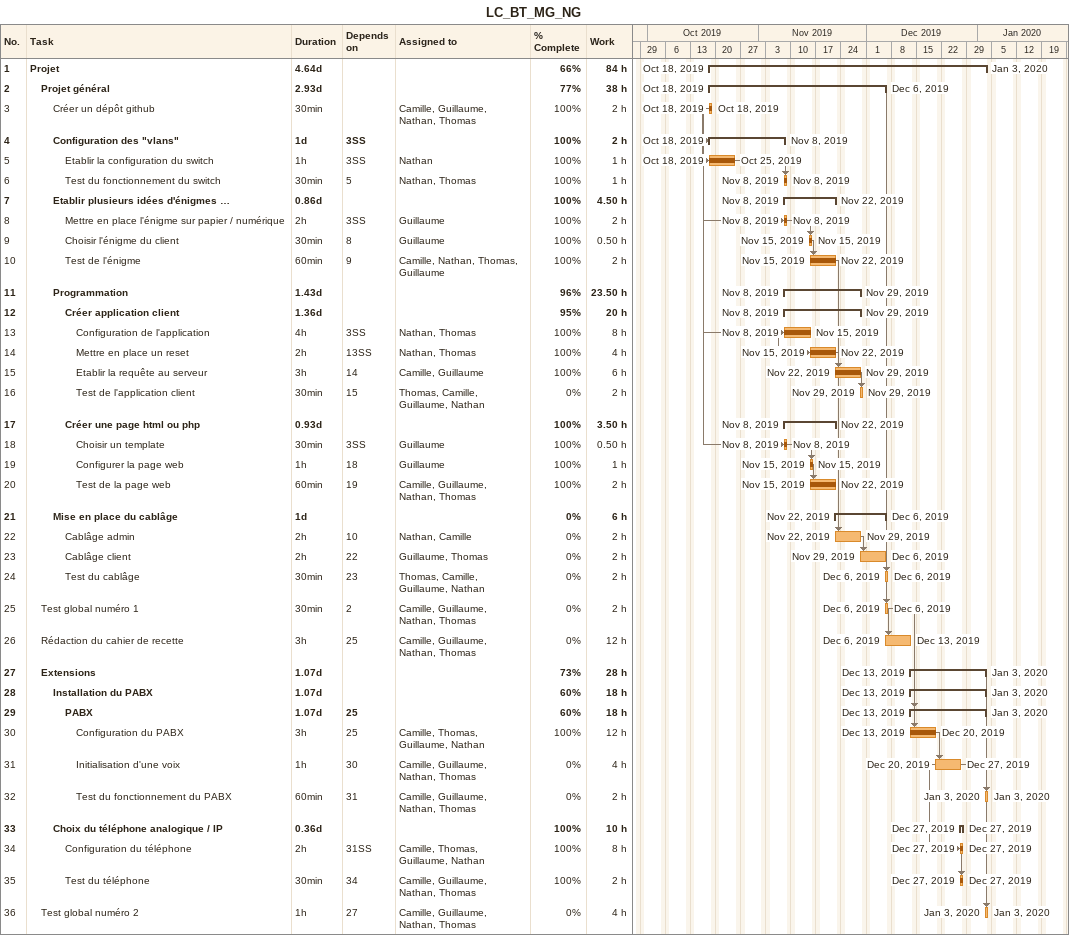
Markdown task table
LC_BT_MG_NG

| ID | Level | Task | Duration | Start | Finish | Predecessors | Resources | % complete | Work (h) |
|---|---|---|---|---|---|---|---|---|---|
| 1 | 1 | **Projet** | 4.64d | 2019-10-18 | 2020-01-03 |  |  | 66 | 84 |
| 2 | 2 | **Projet général** | 2.93d | 2019-10-18 | 2019-12-06 |  |  | 77 | 38 |
| 3 | 3 | Créer un dépôt github | 30min | 2019-10-18 | 2019-10-18 |  | Camille, Guillaume, Nathan, Thomas | 100 | 2 |
| 4 | 3 | **Configuration des "vlans"** | 1d | 2019-10-18 | 2019-11-08 | 3SS |  | 100 | 2 |
| 5 | 4 | Etablir la configuration du switch | 1h | 2019-10-18 | 2019-10-25 | 3SS | Nathan | 100 | 1 |
| 6 | 4 | Test du fonctionnement du switch | 30min | 2019-11-08 | 2019-11-08 | 5 | Nathan, Thomas | 100 | 1 |
| 7 | 3 | **Etablir plusieurs idées d'énigmes …** | 0.86d | 2019-11-08 | 2019-11-22 |  |  | 100 | 4.50 |
| 8 | 4 | Mettre en place l'énigme sur papier / numérique | 2h | 2019-11-08 | 2019-11-08 | 3SS | Guillaume | 100 | 2 |
| 9 | 4 | Choisir l'énigme du client | 30min | 2019-11-15 | 2019-11-15 | 8 | Guillaume | 100 | 0.50 |
| 10 | 4 | Test de l'énigme | 60min | 2019-11-15 | 2019-11-22 | 9 | Camille, Nathan, Thomas, Guillaume | 100 | 2 |
| 11 | 3 | **Programmation** | 1.43d | 2019-11-08 | 2019-11-29 |  |  | 96 | 23.50 |
| 12 | 4 | **Créer application client** | 1.36d | 2019-11-08 | 2019-11-29 |  |  | 95 | 20 |
| 13 | 5 | Configuration de l'application | 4h | 2019-11-08 | 2019-11-15 | 3SS | Nathan, Thomas | 100 | 8 |
| 14 | 5 | Mettre en place un reset | 2h | 2019-11-15 | 2019-11-22 | 13SS | Nathan, Thomas | 100 | 4 |
| 15 | 5 | Etablir la requête au serveur | 3h | 2019-11-22 | 2019-11-29 | 14 | Camille, Guillaume | 100 | 6 |
| 16 | 5 | Test de l'application client | 30min | 2019-11-29 | 2019-11-29 | 15 | Thomas, Camille, Guillaume, Nathan | 0 | 2 |
| 17 | 4 | **Créer une page html ou php** | 0.93d | 2019-11-08 | 2019-11-22 |  |  | 100 | 3.50 |
| 18 | 5 | Choisir un template | 30min | 2019-11-08 | 2019-11-08 | 3SS | Guillaume | 100 | 0.50 |
| 19 | 5 | Configurer la page web | 1h | 2019-11-15 | 2019-11-15 | 18 | Guillaume | 100 | 1 |
| 20 | 5 | Test de la page web | 60min | 2019-11-15 | 2019-11-22 | 19 | Camille, Guillaume, Nathan, Thomas | 100 | 2 |
| 21 | 3 | **Mise en place du cablâge** | 1d | 2019-11-22 | 2019-12-06 |  |  | 0 | 6 |
| 22 | 4 | Cablâge admin | 2h | 2019-11-22 | 2019-11-29 | 10 | Nathan, Camille | 0 | 2 |
| 23 | 4 | Cablâge client | 2h | 2019-11-29 | 2019-12-06 | 22 | Guillaume, Thomas | 0 | 2 |
| 24 | 4 | Test du cablâge | 30min | 2019-12-06 | 2019-12-06 | 23 | Thomas, Camille, Guillaume, Nathan | 0 | 2 |
| 25 | 2 | Test global numéro 1 | 30min | 2019-12-06 | 2019-12-06 | 2 | Camille, Guillaume, Nathan, Thomas | 0 | 2 |
| 26 | 2 | Rédaction du cahier de recette | 3h | 2019-12-06 | 2019-12-13 | 25 | Camille, Guillaume, Nathan, Thomas | 0 | 12 |
| 27 | 2 | **Extensions** | 1.07d | 2019-12-13 | 2020-01-03 |  |  | 73 | 28 |
| 28 | 3 | **Installation du PABX** | 1.07d | 2019-12-13 | 2020-01-03 |  |  | 60 | 18 |
| 29 | 4 | **PABX** | 1.07d | 2019-12-13 | 2020-01-03 | 25 |  | 60 | 18 |
| 30 | 5 | Configuration du PABX | 3h | 2019-12-13 | 2019-12-20 | 25 | Camille, Thomas, Guillaume, Nathan | 100 | 12 |
| 31 | 5 | Initialisation d'une voix | 1h | 2019-12-20 | 2019-12-27 | 30 | Camille, Guillaume, Nathan, Thomas | 0 | 4 |
| 32 | 5 | Test du fonctionnement du PABX | 60min | 2020-01-03 | 2020-01-03 | 31 | Camille, Guillaume, Nathan, Thomas | 0 | 2 |
| 33 | 3 | **Choix du téléphone analogique / IP** | 0.36d | 2019-12-27 | 2019-12-27 |  |  | 100 | 10 |
| 34 | 4 | Configuration du téléphone | 2h | 2019-12-27 | 2019-12-27 | 31SS | Camille, Thomas, Guillaume, Nathan | 100 | 8 |
| 35 | 4 | Test du téléphone | 30min | 2019-12-27 | 2019-12-27 | 34 | Camille, Guillaume, Nathan, Thomas | 100 | 2 |
| 36 | 2 | Test global numéro 2 | 1h | 2020-01-03 | 2020-01-03 | 27 | Camille, Guillaume, Nathan, Thomas | 0 | 4 |
